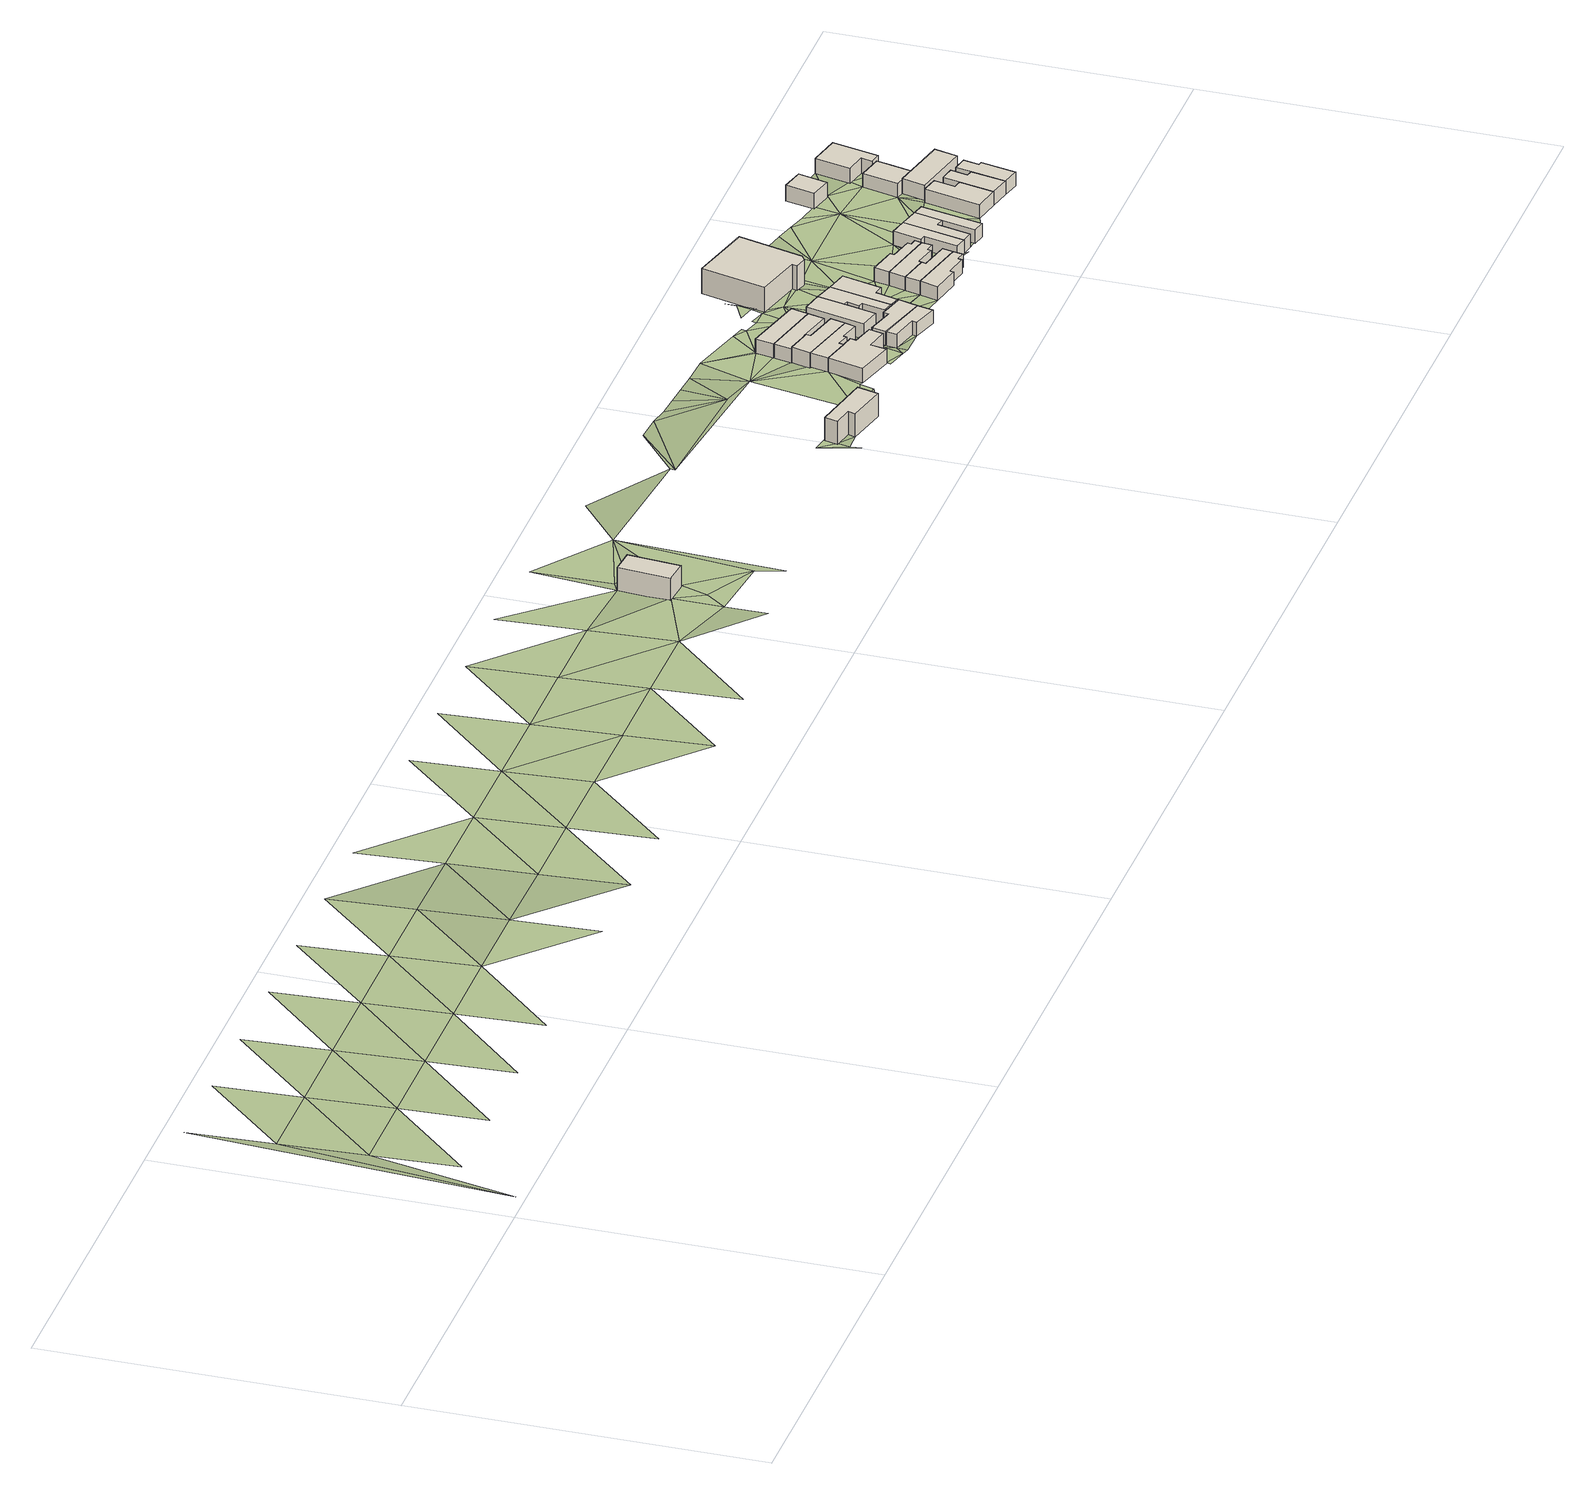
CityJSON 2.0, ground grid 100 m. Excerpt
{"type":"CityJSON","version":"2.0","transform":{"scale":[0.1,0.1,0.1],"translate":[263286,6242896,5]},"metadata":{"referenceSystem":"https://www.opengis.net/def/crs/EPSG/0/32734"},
"CityObjects":{
"building1":{"type":"Building","attributes":{"address":"Barron Street Woodstock Cape Town","building":"semidetached_house","building:levels":"2","footprint":{"type":"Polygon"},"plus_code":"CJXWX7XV+X3W","ground_height":7.87,"building_height":6.9,"roof_height":14.77},"geometry":[{"type":"Solid","lod":"1","boundaries":[[[[0,1,2,3]],[[1,4,5,2]],[[4,6,7,5]],[[6,0,3,7]],[[3,2,5,7]],[[6,4,1,0]]]]}]},
"building2":{"type":"Building","attributes":{"address":"28 Gympie Street Woodstock Cape Town","building":"house","building:levels":"2","footprint":{"type":"Polygon"},"plus_code":"CVXPX4XJ+X4V","ground_height":7.52,"building_height":6.9,"roof_height":14.42},"geometry":[{"type":"Solid","lod":"1","boundaries":[[[[8,9,10,11]],[[9,12,13,10]],[[12,14,15,13]],[[14,16,17,15]],[[16,18,19,17]],[[18,8,11,19]],[[11,10,13,15,17,19]],[[18,16,14,12,9,8]]]]}]},
"building3":{"type":"Building","attributes":{"address":"37 Gympie Street Woodstock Cape Town","building":"house","building:levels":"1","footprint":{"type":"Polygon"},"plus_code":"C3X8X5XR+XCR","ground_height":7.26,"building_height":4.1,"roof_height":11.36},"geometry":[{"type":"Solid","lod":"1","boundaries":[[[[20,21,22,23]],[[21,24,25,22]],[[24,26,27,25]],[[26,28,29,27]],[[28,30,31,29]],[[30,32,33,31]],[[32,34,35,33]],[[34,36,37,35]],[[36,20,23,37]],[[23,22,25,27,29,31,33,35,37]],[[36,34,32,30,28,26,24,21,20]]]]}]},
"building4":{"type":"Building","attributes":{"address":"35 Gympie Street Woodstock Cape Town","building":"house","building:levels":"1","footprint":{"type":"Polygon"},"plus_code":"C3X5XXXW+X9X","ground_height":7.26,"building_height":4.1,"roof_height":11.36},"geometry":[{"type":"Solid","lod":"1","boundaries":[[[[36,34,35,37]],[[34,38,39,35]],[[38,40,41,39]],[[40,42,43,41]],[[42,44,45,43]],[[44,46,47,45]],[[46,48,49,47]],[[48,36,37,49]],[[37,35,39,41,43,45,47,49]],[[48,46,44,42,40,38,34,36]]]]}]},
"building5":{"type":"Building","attributes":{"address":"33 Gympie Street Woodstock Cape Town","building":"house","building:levels":"1","footprint":{"type":"Polygon"},"plus_code":"C3X8XPX2+X3W","ground_height":7.26,"building_height":4.1,"roof_height":11.36},"geometry":[{"type":"Solid","lod":"1","boundaries":[[[[50,51,47,49]],[[51,52,53,47]],[[52,54,55,53]],[[54,56,57,58,55]],[[56,59,60,61,58,57]],[[59,50,49,61,60]],[[49,47,53,55,58,61]],[[59,56,54,52,51,50]]]]}]},
"building6":{"type":"Building","attributes":{"address":"31 Gympie Street Woodstock Cape Town","building":"house","building:levels":"1","footprint":{"type":"Polygon"},"plus_code":"C3XGXGX8+XGR","ground_height":6.65,"building_height":4.1,"roof_height":10.75},"geometry":[{"type":"Solid","lod":"1","boundaries":[[[[62,63,57,60]],[[63,64,65,57]],[[64,66,67,65]],[[66,68,69,67]],[[68,70,71,69]],[[70,62,60,71]],[[60,57,65,67,69,71]],[[70,68,66,64,63,62]]]]}]},
"building7":{"type":"Building","attributes":{"address":"29 Gympie Street Woodstock Cape Town","building":"house","building:levels":"1","footprint":{"type":"Polygon"},"plus_code":"C3XHXPX4+X8W","ground_height":6.65,"building_height":4.1,"roof_height":10.75},"geometry":[{"type":"Solid","lod":"1","boundaries":[[[[70,68,69,71]],[[68,72,73,69]],[[72,74,75,73]],[[74,70,71,75]],[[71,69,73,75]],[[74,72,68,70]]]]}]},
"building8":{"type":"Building","attributes":{"address":"14 Page Street Woodstock Cape Town","building":"house","building:levels":"1","footprint":{"type":"Polygon"},"plus_code":"C4X8X6XQ+X5V","ground_height":7.11,"building_height":4.1,"roof_height":11.21},"geometry":[{"type":"Solid","lod":"1","boundaries":[[[[76,77,78,79]],[[77,80,81,78]],[[80,82,83,81]],[[82,84,85,83]],[[84,86,87,85]],[[86,76,79,87]],[[79,78,81,83,85,87]],[[86,84,82,80,77,76]]]]}]},
"building9":{"type":"Building","attributes":{"address":"16 Page Street Woodstock Cape Town","building":"house","building:levels":"1","footprint":{"type":"Polygon"},"plus_code":"C4X6XFX7+XXR","ground_height":7.11,"building_height":4.1,"roof_height":11.21},"geometry":[{"type":"Solid","lod":"1","boundaries":[[[[76,88,89,79]],[[88,90,91,89]],[[90,92,93,91]],[[92,94,95,93]],[[94,77,78,95]],[[77,76,79,78]],[[79,89,91,93,95,78]],[[77,94,92,90,88,76]]]]}]},
"building10":{"type":"Building","attributes":{"address":"34 Cornwall Street Woodstock Cape Town","building":"house","building:levels":"1","footprint":{"type":"Polygon"},"plus_code":"C4X4X9XR+X5R","ground_height":7.11,"building_height":4.1,"roof_height":11.21},"geometry":[{"type":"Solid","lod":"1","boundaries":[[[[96,97,98,99]],[[97,100,101,98]],[[100,102,103,101]],[[102,104,105,103]],[[104,96,99,105]],[[99,98,101,103,105]],[[104,102,100,97,96]]]]}]},
"building11":{"type":"Building","attributes":{"address":"36 Cornwall Street Woodstock Cape Town","building":"house","building:levels":"1","footprint":{"type":"Polygon"},"plus_code":"C4XFXGXX+XHR","ground_height":7.11,"building_height":4.1,"roof_height":11.21},"geometry":[{"type":"Solid","lod":"1","boundaries":[[[[97,96,99,98]],[[96,106,107,99]],[[106,108,109,107]],[[108,110,111,109]],[[110,112,113,111]],[[112,114,115,113]],[[114,116,117,115]],[[116,97,98,117]],[[98,99,107,109,111,113,115,117]],[[116,114,112,110,108,106,96,97]]]]}]},
"building12":{"type":"Building","attributes":{"address":"38 Cornwall Street Woodstock Cape Town","building":"house","building:levels":"1","footprint":{"type":"Polygon"},"plus_code":"C4XQXGX2+XXX","ground_height":7.11,"building_height":4.1,"roof_height":11.21},"geometry":[{"type":"Solid","lod":"1","boundaries":[[[[116,114,115,117]],[[114,118,119,115]],[[118,120,121,119]],[[120,122,123,121]],[[122,124,125,123]],[[124,116,117,125]],[[117,115,119,121,123,125]],[[124,122,120,118,114,116]]]]}]},
"building13":{"type":"Building","attributes":{"address":"Woodstock","building":"yes","building:levels":"2","footprint":{"type":"Polygon"},"plus_code":"C4XRX5X5+X5R","ground_height":6.57,"building_height":6.9,"roof_height":13.47},"geometry":[{"type":"Solid","lod":"1","boundaries":[[[[126,127,128,129]],[[127,130,131,128]],[[130,132,133,131]],[[132,134,135,133]],[[134,136,137,135]],[[136,138,139,137]],[[138,126,129,139]],[[129,128,131,133,135,137,139]],[[138,136,134,132,130,127,126]]]]}]},
"building14":{"type":"Building","attributes":{"address":"11 Page Street Woodstock Cape Town","building":"house","building:levels":"1","footprint":{"type":"Polygon"},"plus_code":"C5X9XMX3+XPR","ground_height":6.9,"building_height":4.1,"roof_height":11},"geometry":[{"type":"Solid","lod":"1","boundaries":[[[[140,141,142,143]],[[141,144,145,142]],[[144,146,147,145]],[[146,148,149,147]],[[148,150,151,149]],[[150,152,153,151]],[[152,154,155,153]],[[154,140,143,155]],[[143,142,145,147,149,151,153,155]],[[154,152,150,148,146,144,141,140]]]]}]},
"building15":{"type":"Building","attributes":{"address":"13 Page Street Woodstock Cape Town","building":"house","building:levels":"1","footprint":{"type":"Polygon"},"plus_code":"C5XFXJXW+XFR","ground_height":6.9,"building_height":4.1,"roof_height":11},"geometry":[{"type":"Solid","lod":"1","boundaries":[[[[141,140,143,142]],[[140,156,157,143]],[[156,158,159,157]],[[158,160,161,159]],[[160,162,163,161]],[[162,141,142,163]],[[142,143,157,159,161,163]],[[162,160,158,156,140,141]]]]}]},
"building16":{"type":"Building","attributes":{"address":"15 Page Street Woodstock Cape Town","building":"house","building:levels":"1","footprint":{"type":"Polygon"},"plus_code":"C5XFXQXX+XMW","ground_height":6.9,"building_height":4.1,"roof_height":11},"geometry":[{"type":"Solid","lod":"1","boundaries":[[[[162,160,161,163]],[[160,164,165,161]],[[164,166,167,165]],[[166,168,169,167]],[[168,170,171,169]],[[170,172,173,171]],[[172,174,175,173]],[[174,162,163,175]],[[163,161,165,167,169,171,173,175]],[[174,172,170,168,166,164,160,162]]]]}]},
"building17":{"type":"Building","attributes":{"address":"17 Page Street Woodstock Cape Town","building":"house","building:levels":"1","footprint":{"type":"Polygon"},"plus_code":"C5XHXQXP+XFX","ground_height":6.9,"building_height":4.1,"roof_height":11},"geometry":[{"type":"Solid","lod":"1","boundaries":[[[[174,172,173,175]],[[172,176,177,173]],[[176,178,179,177]],[[178,180,181,179]],[[180,182,183,181]],[[182,184,185,183]],[[184,186,187,185]],[[186,174,175,187]],[[175,173,177,179,181,183,185,187]],[[186,184,182,180,178,176,172,174]]]]}]},
"building18":{"type":"Building","attributes":{"address":"44 Cornwall Street Cape Town","building":"house","building:levels":"1","footprint":{"type":"Polygon"},"plus_code":"C6X8XJXV+X5V","ground_height":6.82,"building_height":4.1,"roof_height":10.92},"geometry":[{"type":"Solid","lod":"1","boundaries":[[[[188,189,190,191]],[[189,192,193,190]],[[192,194,195,193]],[[194,196,197,195]],[[196,198,199,197]],[[198,188,191,199]],[[191,190,193,195,197,199]],[[198,196,194,192,189,188]]]]}]},
"building19":{"type":"Building","attributes":{"address":"46 Cornwall Street Cape Town","building":"house","building:levels":"1","footprint":{"type":"Polygon"},"plus_code":"C6XGXVXP+XMR","ground_height":6.82,"building_height":4.1,"roof_height":10.92},"geometry":[{"type":"Solid","lod":"1","boundaries":[[[[200,188,191,201]],[[188,198,199,191]],[[198,202,203,199]],[[202,204,205,203]],[[204,206,207,205]],[[206,200,201,207]],[[201,191,199,203,205,207]],[[206,204,202,198,188,200]]]]}]},
"building20":{"type":"Building","attributes":{"address":"48 Cornwall Street Cape Town","building":"house","building:levels":"1","footprint":{"type":"Polygon"},"plus_code":"C6XQXVXQ+XJV","ground_height":6.82,"building_height":4.1,"roof_height":10.92},"geometry":[{"type":"Solid","lod":"1","boundaries":[[[[200,206,207,201]],[[206,208,209,207]],[[208,210,211,209]],[[210,212,213,211]],[[212,200,201,213]],[[201,207,209,211,213]],[[212,210,208,206,200]]]]}]},
"building21":{"type":"Building","attributes":{"address":"1 Wright Street Woodstock Cape Town","building":"house","building:levels":"1","footprint":{"type":"Polygon"},"plus_code":"C7XGX6XP+X9X","ground_height":6.82,"building_height":4.1,"roof_height":10.92},"geometry":[{"type":"Solid","lod":"1","boundaries":[[[[214,215,216,217]],[[215,218,219,216]],[[218,220,221,219]],[[220,222,223,221]],[[222,224,225,223]],[[224,214,217,225]],[[217,216,219,221,223,225]],[[224,222,220,218,215,214]]]]}]},
"building22":{"type":"Building","attributes":{"address":"8 William Street Woodstock Cape Town","building":"house","building:levels":"1","footprint":{"type":"Polygon"},"plus_code":"C7X5X7XV+XFX","ground_height":6.44,"building_height":4.1,"roof_height":10.54},"geometry":[{"type":"Solid","lod":"1","boundaries":[[[[226,227,228,229]],[[227,230,231,228]],[[230,232,233,231]],[[232,226,229,233]],[[229,228,231,233]],[[232,230,227,226]]]]}]},
"building23":{"type":"Building","attributes":{"address":"3 Wright Street Woodstock Cape Town","building":"house","building:levels":"1","footprint":{"type":"Polygon"},"plus_code":"C7XRXXX3+XCW","ground_height":6.82,"building_height":4.1,"roof_height":10.92},"geometry":[{"type":"Solid","lod":"1","boundaries":[[[[214,234,235,217]],[[234,236,237,235]],[[236,238,239,237]],[[238,240,241,239]],[[240,242,243,241]],[[242,215,216,243]],[[215,214,217,216]],[[217,235,237,239,241,243,216]],[[215,242,240,238,236,234,214]]]]}]},
"building24":{"type":"Building","attributes":{"address":"19 Hercules Street Woodstock Cape Town","building":"house","building:levels":"1","footprint":{"type":"Polygon"},"plus_code":"C7XPXJX7+XXX","ground_height":6.37,"building_height":4.1,"roof_height":10.47},"geometry":[{"type":"Solid","lod":"1","boundaries":[[[[244,245,246,247]],[[245,248,249,246]],[[248,250,251,249]],[[250,252,253,251]],[[252,254,255,253]],[[254,244,247,255]],[[247,246,249,251,253,255]],[[254,252,250,248,245,244]]]]}]},
"building25":{"type":"Building","attributes":{"address":"5 Wright Street Woodstock Cape Town","building":"house","building:levels":"1","footprint":{"type":"Polygon"},"plus_code":"C8X4XHXC+X6R","ground_height":6.82,"building_height":4.1,"roof_height":10.92},"geometry":[{"type":"Solid","lod":"1","boundaries":[[[[234,256,257,235]],[[256,258,259,257]],[[258,260,261,259]],[[260,262,263,261]],[[262,264,265,263]],[[264,236,237,265]],[[236,234,235,237]],[[235,257,259,261,263,265,237]],[[236,264,262,260,258,256,234]]]]}]},
"building26":{"type":"Building","attributes":{"address":"21 Hercules Street Woodstock Cape Town","building":"house","building:levels":"1","footprint":{"type":"Polygon"},"plus_code":"C7XXXWXH+XRX","ground_height":6.82,"building_height":4.1,"roof_height":10.92},"geometry":[{"type":"Solid","lod":"1","boundaries":[[[[245,244,247,266,267,246]],[[244,268,269,266,247]],[[268,270,271,269]],[[270,272,273,271]],[[272,245,246,267,273]],[[267,266,269,271,273]],[[272,270,268,244,245]]]]}]},
"building27":{"type":"Building","attributes":{"address":"10 William Street Woodstock Cape Town","building":"house","building:levels":"1","footprint":{"type":"Polygon"},"plus_code":"C7XXXMXX+XRR","ground_height":6.37,"building_height":4.1,"roof_height":10.47},"geometry":[{"type":"Solid","lod":"1","boundaries":[[[[274,275,276,277]],[[275,278,279,276]],[[278,280,281,279]],[[280,282,283,281]],[[282,284,285,283]],[[284,274,277,285]],[[277,276,279,281,283,285]],[[284,282,280,278,275,274]]]]}]},
"terrain1":{"type":"TINRelief","geometry":[{"type":"CompositeSurface","lod":"1","boundaries":[[[286,287,288]],[[288,289,286]],[[287,290,291]],[[288,287,292]],[[287,291,292]],[[288,292,293]],[[291,294,295]],[[292,291,296]],[[291,295,296]],[[292,296,297]],[[298,295,299]],[[295,300,296]],[[295,298,300]],[[296,300,301]],[[302,303,298]],[[300,298,304]],[[298,303,304]],[[300,304,305]],[[304,303,306]],[[307,303,308]],[[303,307,306]],[[304,306,309]],[[307,310,306]],[[311,312,307]],[[310,309,306]],[[307,312,310]],[[312,311,313]],[[314,310,312]],[[314,315,310]],[[312,313,314]],[[313,316,317]],[[313,318,314]],[[313,317,318]],[[314,318,319]],[[320,318,317]],[[321,320,317]],[[318,320,322]],[[318,322,323]],[[320,321,324]],[[324,322,320]],[[325,322,324]],[[322,325,326]],[[327,324,328]],[[324,327,325]],[[325,329,326]],[[327,329,325]],[[329,327,330]],[[331,327,332]],[[331,330,327]],[[333,329,0]],[[330,0,329]],[[334,330,331]],[[335,330,334]],[[331,336,334]],[[335,334,336]],[[337,0,6]],[[0,337,338]],[[6,335,339]],[[339,335,336]],[[339,337,6]],[[339,338,337]],[[336,340,339]],[[339,341,342]],[[341,343,344]],[[345,346,347]],[[346,345,348]],[[348,349,346]],[[345,16,348]],[[344,343,350]],[[348,16,14]],[[351,350,343]],[[343,352,351]],[[350,351,353]],[[354,355,8]],[[351,356,353]],[[357,8,355]],[[356,351,358]],[[359,8,357]],[[352,8,359]],[[358,351,360]],[[360,351,352]],[[357,361,359]],[[352,359,362]],[[363,360,352]],[[59,352,362]],[[59,364,352]],[[363,352,365]],[[352,364,365]],[[366,367,368]],[[369,370,368]],[[371,372,373]],[[374,363,365]],[[369,368,367]],[[375,372,371]],[[374,365,364]],[[80,367,376]],[[377,28,371]],[[369,367,80]],[[378,363,374]],[[375,371,44]],[[379,375,44]],[[80,77,369]],[[28,44,371]],[[369,77,28]],[[80,376,84]],[[56,380,381]],[[28,77,94]],[[56,382,383]],[[384,28,94]],[[28,384,44]],[[82,80,84]],[[385,378,374]],[[46,44,384]],[[56,381,382]],[[46,384,381]],[[94,386,384]],[[385,374,72]],[[94,92,386]],[[385,387,378]],[[100,381,384]],[[381,100,382]],[[90,386,92]],[[100,68,382]],[[388,386,90]],[[72,389,385]],[[68,100,72]],[[390,388,90]],[[391,386,388]],[[392,386,393]],[[393,386,391]],[[88,390,90]],[[72,394,389]],[[395,389,394]],[[396,392,393]],[[397,72,100]],[[398,390,88]],[[394,72,397]],[[397,100,97]],[[144,88,76]],[[394,399,400]],[[401,400,402]],[[394,397,399]],[[402,400,399]],[[398,403,404]],[[141,398,88]],[[397,97,116]],[[399,405,402]],[[403,398,141]],[[141,88,144]],[[399,397,406]],[[116,407,397]],[[403,141,162]],[[407,406,397]],[[407,116,124]],[[174,403,162]],[[186,124,403]],[[403,174,186]],[[407,124,408]],[[409,408,124]],[[410,124,186]],[[124,410,409]],[[160,158,166]],[[164,160,166]],[[184,410,186]],[[166,158,156]],[[411,412,140]],[[184,182,180]],[[140,412,156]],[[168,166,170]],[[413,409,410]],[[409,413,136]],[[170,166,156]],[[412,170,156]],[[189,410,184]],[[180,189,184]],[[178,176,180]],[[412,194,170]],[[170,414,172]],[[415,198,412]],[[172,414,176]],[[194,414,170]],[[180,176,189]],[[189,176,414]],[[413,410,416]],[[202,417,206]],[[416,410,418]],[[202,206,204]],[[419,410,189]],[[410,419,418]],[[188,419,189]],[[224,212,420]],[[200,419,188]],[[419,421,418]],[[254,200,212]],[[224,222,212]],[[422,421,419]],[[200,254,419]],[[222,254,212]],[[419,423,422]],[[222,424,254]],[[220,424,222]],[[419,254,252]],[[419,252,423]],[[244,254,424]],[[218,215,242]],[[220,218,242]],[[242,240,220]],[[220,425,424]],[[252,426,423]],[[238,236,264]],[[240,238,264]],[[232,423,274]],[[220,240,425]],[[423,426,274]],[[426,252,427]],[[425,240,264]],[[427,252,250]],[[428,426,427]],[[250,248,429]],[[248,430,429]],[[427,250,431]],[[429,431,250]],[[429,432,431]]]}]}
},
"vertices":[
[3094,669,29],[3081,520,29],[3081,520,98],[3094,669,98],[3152,514,29],[3152,514,98],[3164,663,29],[3164,663,98],
[4159,345,25],[3986,381,25],[3986,381,94],[4159,345,94],[3978,343,25],[3978,343,94],[4033,331,25],[4033,331,94],[4028,311,25],[4028,311,94],[4144,284,25],[4144,284,94],
[4302,374,21],[4415,345,21],[4415,345,64],[4302,374,64],[4424,390,21],[4424,390,64],[4488,376,21],[4488,376,64],[4498,417,21],[4498,417,64],[4435,433,21],[4435,433,64],[4440,450,21],[4440,450,64],[4405,457,21],[4405,457,64],[4328,476,21],[4328,476,64],
[4408,470,21],[4408,470,64],[4443,461,21],[4443,461,64],[4445,470,21],[4445,470,64],[4502,456,21],[4502,456,64],[4511,486,21],[4511,486,64],[4339,528,21],[4339,528,64],
[4339,528,17],[4511,486,17],[4521,528,17],[4521,528,64],[4424,552,17],[4424,552,64],[4426,565,17],[4426,565,58],[4426,565,64],[4353,582,17],[4353,582,58],[4353,582,64],
[4353,582,16],[4426,565,16],[4428,571,16],[4428,571,58],[4527,548,16],[4527,548,58],[4538,594,16],[4538,594,58],[4365,634,16],[4365,634,58],
[4550,643,16],[4550,643,58],[4375,687,16],[4375,687,58],
[4653,334,21],[4502,373,21],[4502,373,62],[4653,334,62],[4497,343,21],[4497,343,62],[4573,324,21],[4573,324,62],[4570,310,21],[4570,310,62],[4643,289,21],[4643,289,62],
[4668,389,21],[4668,389,62],[4594,408,21],[4594,408,62],[4590,393,21],[4590,393,62],[4512,414,21],[4512,414,62],
[4605,517,16],[4622,594,16],[4622,594,62],[4605,517,62],[4561,607,16],[4561,607,62],[4523,440,16],[4523,440,62],[4584,426,16],[4584,426,62],
[4617,513,16],[4617,513,62],[4606,477,16],[4606,477,62],[4622,474,16],[4622,474,62],[4607,409,16],[4607,409,62],[4638,400,16],[4638,400,62],[4678,578,16],[4678,578,62],
[4668,392,16],[4668,392,62],[4685,455,16],[4685,455,62],[4713,450,16],[4713,450,62],[4741,563,16],[4741,563,62],
[4587,727,9],[4722,693,9],[4722,693,85],[4587,727,85],[4718,679,9],[4718,679,85],[4752,670,9],[4752,670,85],[4769,681,9],[4769,681,85],[4816,865,9],[4816,865,85],[4634,911,9],[4634,911,85],
[4946,327,19],[4777,365,19],[4777,365,60],[4946,327,60],[4763,313,19],[4763,313,60],[4847,295,19],[4847,295,60],[4849,305,19],[4849,305,60],[4913,292,19],[4913,292,60],[4915,304,19],[4915,304,60],[4941,299,19],[4941,299,60],
[4953,358,19],[4953,358,60],[4868,377,19],[4868,377,60],[4871,389,19],[4871,389,60],[4786,408,19],[4786,408,60],
[4873,397,19],[4873,397,60],[4935,383,19],[4935,383,60],[4937,393,19],[4937,393,60],[4962,388,19],[4962,388,60],[4966,418,19],[4966,418,60],[4799,455,19],[4799,455,60],
[4971,438,19],[4971,438,60],[4952,442,19],[4952,442,60],[4954,453,19],[4954,453,60],[4887,468,19],[4887,468,60],[4889,480,19],[4889,480,60],[4808,498,19],[4808,498,60],
[5052,495,18],[5001,506,18],[5001,506,59],[5052,495,59],[4983,425,18],[4983,425,59],[4999,422,18],[4999,422,59],[4977,326,18],[4977,326,59],[5012,318,18],[5012,318,59],
[5109,481,18],[5109,481,59],[5046,312,18],[5046,312,59],[5067,406,18],[5067,406,59],[5091,401,18],[5091,401,59],
[5069,305,18],[5069,305,59],[5106,297,18],[5106,297,59],[5142,473,18],[5142,473,59],
[5269,316,18],[5290,415,18],[5290,415,59],[5269,316,59],[5266,420,18],[5266,420,59],[5279,480,18],[5279,480,59],[5230,491,18],[5230,491,59],[5194,331,18],[5194,331,59],
[5150,842,8],[5132,759,8],[5132,759,55],[5150,842,55],[5195,744,8],[5195,744,55],[5215,827,8],[5215,827,55],
[5330,303,18],[5330,303,59],[5349,402,18],[5349,402,59],[5331,406,18],[5331,406,59],[5342,455,18],[5342,455,59],[5301,463,18],[5301,463,59],
[5263,562,14],[5314,551,14],[5314,551,55],[5263,562,55],[5331,626,14],[5331,626,55],[5337,653,14],[5337,653,55],[5265,669,14],[5265,669,55],[5242,567,14],[5242,567,55],
[5381,291,18],[5381,291,59],[5402,391,18],[5402,391,59],[5391,393,18],[5391,393,59],[5400,438,18],[5400,438,59],[5358,446,18],[5358,446,59],
[5263,562,59],[5314,551,59],[5248,496,14],[5248,496,59],[5416,460,14],[5416,460,59],[5431,525,14],[5431,525,59],
[5303,809,9],[5281,708,9],[5281,708,55],[5303,809,55],[5338,696,9],[5338,696,55],[5331,664,9],[5331,664,55],[5364,657,9],[5364,657,55],[5393,789,9],[5393,789,55],
[8,0,66],[136,435,44],[136,685,35],[136,935,26],[136,185,53],[385,435,44],[385,685,34],[385,935,25],[385,185,52],[634,435,44],[634,685,34],[634,935,25],[883,435,46],[634,185,54],[883,685,36],[883,935,26],[883,185,56],[1132,435,48],[1132,685,37],[1132,935,26],[1381,685,36],[1381,435,48],[1381,185,57],[1381,935,25],[1630,685,33],[1630,185,55],[1630,435,44],[1879,435,42],[1879,685,31],[1630,935,22],[1879,185,53],[2128,435,40],[2128,685,29],[2128,935,19],[2378,435,39],[2378,185,50],[2378,685,29],[2378,935,19],[2627,435,39],[2627,685,29],[2627,935,19],[2876,435,39],[2627,185,49],[2876,685,29],[3081,520,38],[3081,375,38],[3068,253,46],[2876,935,19],[3125,435,38],[3152,514,38],[3281,355,36],[3125,685,29],[3134,918,19],[3340,755,27],[3295,273,43],[3732,721,25],[3503,879,16],[3731,707,25],[3889,842,15],[3970,308,28],[3938,389,28],[3962,273,35],[3978,343,28],[3986,381,28],[3966,836,15],[4121,685,20],[4225,657,20],[4026,828,12],[4144,284,32],[4278,337,23],[4085,823,12],[4289,377,23],[4145,819,12],[4328,476,23],[4208,813,12],[4302,374,23],[4339,528,23],[4281,807,17],[4365,634,17],[4370,685,17],[4412,332,23],[4473,317,23],[4415,345,23],[4488,376,23],[4424,390,23],[4440,450,23],[4408,470,23],[4405,457,23],[4375,687,17],[4443,461,23],[4493,312,23],[4435,433,23],[4436,766,17],[4445,470,23],[4424,552,23],[4521,528,21],[4527,548,21],[4428,571,17],[4523,440,21],[4472,742,17],[4584,426,21],[4476,755,17],[4607,409,21],[4522,729,16],[4638,400,21],[4622,474,21],[4605,517,21],[4606,477,21],[4573,728,16],[4525,741,16],[4617,513,21],[4619,685,16],[4668,392,21],[4587,727,16],[4582,761,16],[4534,774,16],[4592,804,16],[4713,450,21],[4685,455,21],[4601,837,9],[4722,693,16],[4718,679,16],[4752,670,14],[4769,681,14],[4868,685,14],[4941,299,26],[4977,326,19],[4890,820,9],[4983,425,19],[5013,306,24],[4960,801,14],[5069,305,24],[5014,787,14],[5117,685,14],[5106,297,24],[5068,773,14],[5132,759,14],[5195,744,14],[5248,496,18],[5416,460,18],[5281,708,14],[5331,664,14],[5338,696,14],[5355,641,14],[5351,621,14],[5364,657,14],[5377,636,14]
]}
